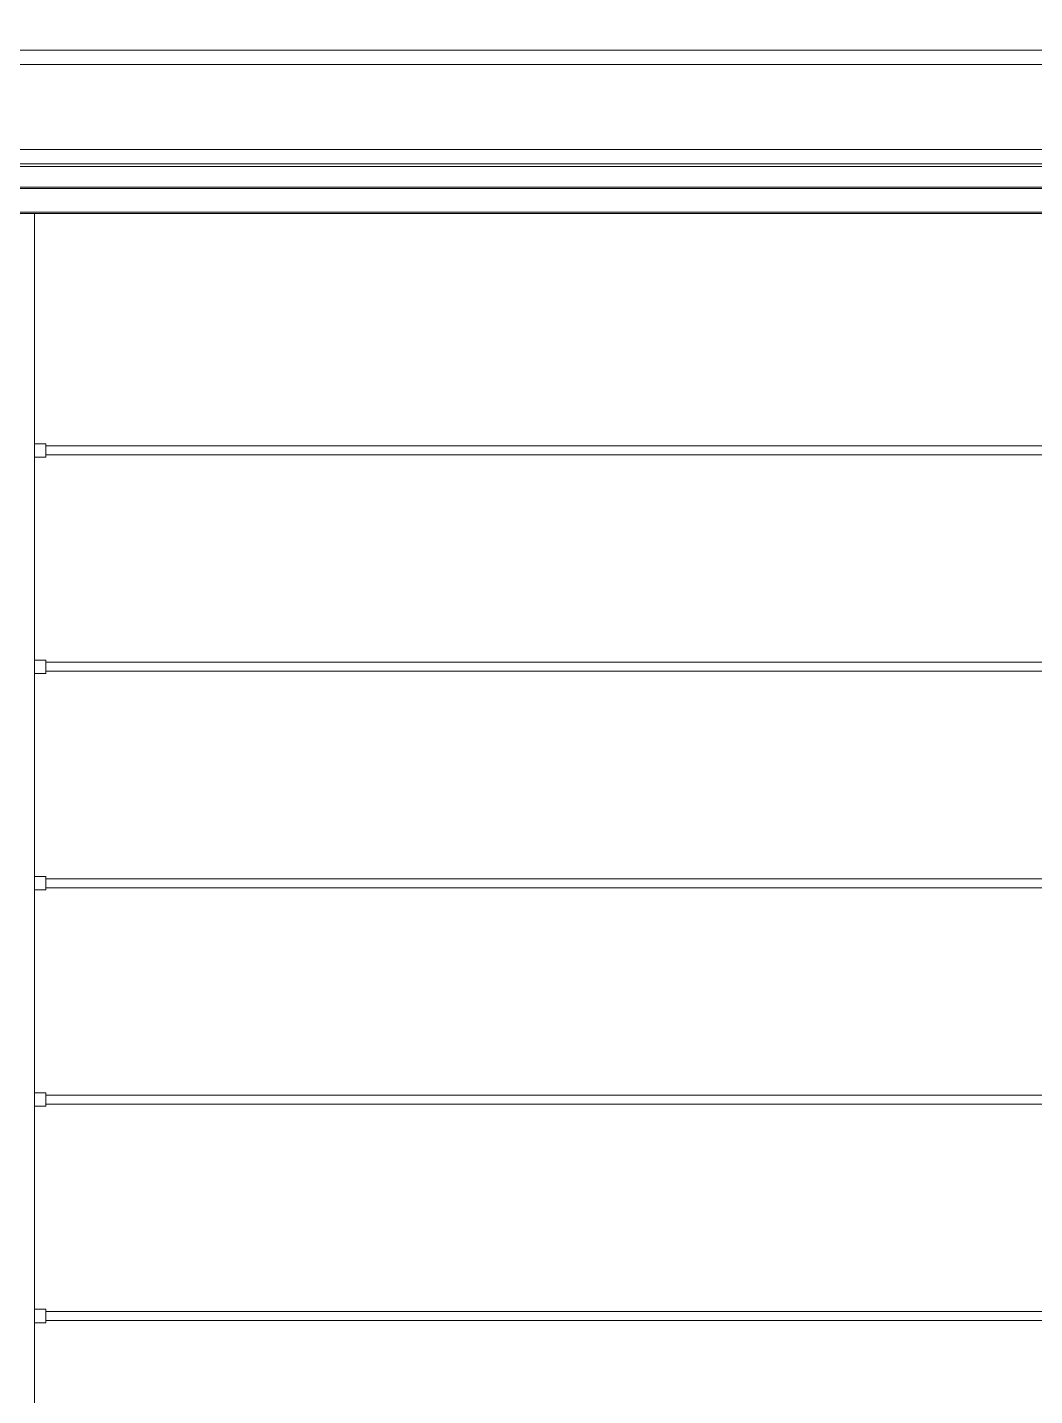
# Model space of a CAD drawing. Header units: inches. Extents: x 0.03 to 2.74, y 0.01 to 1.91.
# Drawn here: x 0.6719 to 0.8173, y 1.1145 to 1.3121 of the extents above; entities that cross this region are included whole.
import ezdxf

# ---------------------------------------------------------------- set-up
doc = ezdxf.new("R2010")
doc.units = ezdxf.units.IN
doc.header["$MEASUREMENT"] = 0
doc.layers.add('SLD-0_0', color=7, linetype='Continuous')
doc.dimstyles.new('SLDDIMSTYLE1', dxfattribs={"dimtxt": 0.18, "dimasz": 0.010833, "dimexe": 0, "dimexo": 0.0625, "dimgap": 0, "dimtad": 0, "dimtih": 1, "dimtoh": 1, "dimdec": 0, "dimrnd": 1e-09, "dimzin": 0, "dimdsep": 46, "dimtxsty": 'Standard', "dimsah": 1, "dimcen": 0.09, "dimadec": 0, "dimazin": 0, "dimtfac": 0.010833, "dimtdec": 0, "dimtofl": 0, "dimtmove": 0, "dimatfit": 3, "dimfxl": 1, "dimfrac": 2, "dimtolj": 1, "dimtzin": 0, "dimarcsym": 0})

msp = doc.modelspace()

# ---------------------------------------------------------------- linework, layer by layer
at = {"linetype": 'Continuous', "lineweight": 15}
for p, q in [((1.29790266, 1.30883137), (0.64829636, 1.30883137)), ((1.29790266, 1.30678084), (0.64829636, 1.30678084)), ((1.29790266, 1.29447769), (0.64829636, 1.29447769)), ((1.29790266, 1.29242717), (0.64829636, 1.29242717)), ((1.29790266, 1.29201706), (0.64829636, 1.29201706)), ((1.29790266, 1.2890438), (0.64829636, 1.2890438)), ((1.29790266, 1.28883875), (0.64829636, 1.28883875)), ((1.29790266, 1.28545538), (0.64829636, 1.28545538)), ((0.64829636, 1.28525033), (1.29790266, 1.28525033)), ((0.67291168, 0.91025033), (0.67291168, 1.28525033)), ((0.6745478, 1.25199765), (0.67291168, 1.25199765)), ((0.6745478, 1.25004452), (0.6745478, 1.25199765)), ((1.27163606, 1.25167213), (0.6745478, 1.25167213)), ((0.67291168, 1.25004452), (0.6745478, 1.25004452)), ((0.6745478, 1.25037004), (1.27163606, 1.25037004)), ((0.6745478, 1.22074765), (0.67291168, 1.22074765)), ((0.6745478, 1.21879452), (0.6745478, 1.22074765)), ((1.27163606, 1.22042213), (0.6745478, 1.22042213)), ((0.67291168, 1.21879452), (0.6745478, 1.21879452)), ((0.6745478, 1.21912004), (1.27163606, 1.21912004)), ((0.6745478, 1.18949765), (0.67291168, 1.18949765)), ((0.6745478, 1.18754452), (0.6745478, 1.18949765)), ((1.27163606, 1.18917213), (0.6745478, 1.18917213)), ((0.6745478, 1.18787004), (1.27163606, 1.18787004)), ((0.67291168, 1.18754452), (0.6745478, 1.18754452)), ((0.6745478, 1.15824765), (0.67291168, 1.15824765)), ((0.6745478, 1.15629452), (0.6745478, 1.15824765)), ((0.67291168, 1.15629452), (0.6745478, 1.15629452)), ((1.27163606, 1.15792213), (0.6745478, 1.15792213)), ((0.6745478, 1.15662004), (1.27163606, 1.15662004)), ((0.6745478, 1.12699765), (0.67291168, 1.12699765)), ((0.6745478, 1.12504452), (0.6745478, 1.12699765)), ((1.27163606, 1.12667213), (0.6745478, 1.12667213)), ((0.67291168, 1.12504452), (0.6745478, 1.12504452)), ((0.6745478, 1.12537004), (1.27163606, 1.12537004))]:
    msp.add_line(p, q, dxfattribs=at)

# ---------------------------------------------------------------- leaders
at = {"layer": 'SLD-0_0'}
msp.add_leader([(0.65227928, 1.30883137), (0.69193685, 1.34874847)], dimstyle='SLDDIMSTYLE1', override={"dimscale": 1, "dimgap": 0, "dimtad": 0, "dimclrd": 0}, dxfattribs=at)

doc.saveas('drawing.dxf')
